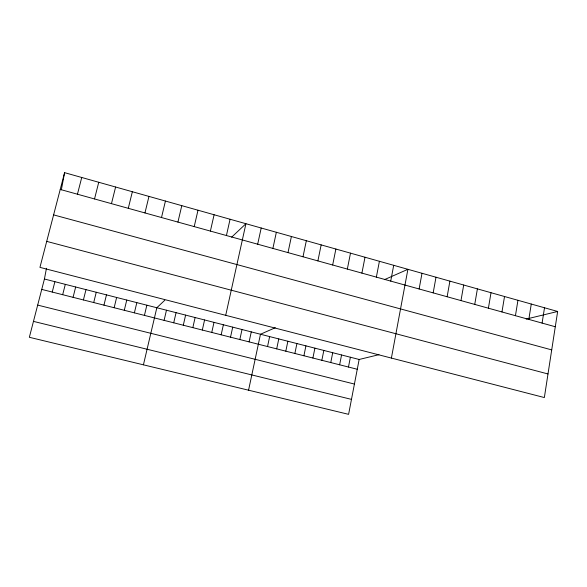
<?xml version="1.0" encoding="UTF-8"?>
<svg xmlns="http://www.w3.org/2000/svg" width="587" height="587" viewBox="0 0 587 587"><rect width="100%" height="100%" fill="white"/><g stroke="black" fill="none" stroke-linecap="round" stroke-linejoin="round"><path stroke-width="0.88" d="M557.65 311.47L544.354 397.553L39.945 267.371L64.599 172.659L557.65 311.47L526.179 319.079M542.094 323.085L544.509 307.771M528.814 319.401L531.272 304.044M515.437 315.696L517.947 300.287M501.966 311.954L504.526 296.508M488.399 308.197L491.011 292.708M474.744 304.404L477.4 288.877M460.986 300.588L463.701 285.018M447.133 296.751L449.899 281.129M433.177 292.876L436.002 277.218M419.125 288.98L422.002 273.278M391.397 358.077L407.906 269.308L384.434 279.647M378.96 354.68L359.149 359.471L348.597 414.341L29.35 337.29L44.429 279.008L46.461 268.288M61.349 189.799L64.599 172.659M390.722 281.1L393.708 265.309M376.362 277.123L379.407 261.288M361.908 273.109L365.004 257.231M348.473 367.036L350.38 357.226M339.638 364.798L341.561 354.974M347.343 269.066L350.498 253.144M330.767 362.553L332.712 352.714M321.852 360.293L323.826 350.439M312.9 358.033L314.896 348.157M332.668 265.001L335.881 249.035M303.912 355.759L305.922 345.86M294.879 353.469L296.912 343.556M317.89 260.899L321.162 244.889M285.81 351.173L287.865 341.245M276.697 348.869L278.774 338.919M303.002 256.768L306.333 240.714M267.547 346.55L269.646 336.586M288.004 252.615L291.401 236.51M272.896 248.418L276.352 232.276M248.565 390.201L260.474 334.245L275.288 327.722M249.115 341.883L251.265 331.89M257.678 244.199L261.2 228.005M239.841 339.535L242.013 329.52M230.522 337.18L232.716 327.15M221.16 334.81L223.383 324.758M225.709 315.314L245.931 223.706L231.645 237.177M211.76 332.433L214.006 322.366M202.317 330.041L204.584 319.952M226.428 235.534L230.075 219.245M192.83 327.641L195.119 317.53M210.388 231.08L214.101 214.747M183.298 325.227L185.609 315.102M194.216 226.597L198.002 210.212M173.723 322.806L176.063 312.658M164.103 320.37L166.466 310.207M143.426 364.82L156.832 307.742L164.808 300.221M177.927 222.084L181.787 205.648M144.439 315.388L146.853 305.196M134.386 312.849L136.83 302.635M161.506 217.528L165.431 201.048M144.96 212.934L148.959 196.41M124.29 310.296L126.755 300.06M114.142 307.727L116.637 297.47M103.95 305.145L106.474 294.872M128.282 208.312L132.354 191.729M93.707 302.554L96.253 292.26M111.471 203.645L115.61 187.018M83.413 299.95L85.988 289.633M94.529 198.949L98.741 182.271M73.074 297.33L75.672 286.999M62.677 294.696L65.311 284.35M52.236 292.055L54.899 281.687M77.447 194.209L81.74 177.479M33.466 321.382L351.474 399.38M37.678 305.101L354.423 384.052M41.743 289.398L357.27 369.26M44.429 279.008L359.149 359.471M46.711 241.382L547.994 373.963M53.608 214.886L551.714 349.896M60.234 189.44L555.287 326.746"/></g></svg>
